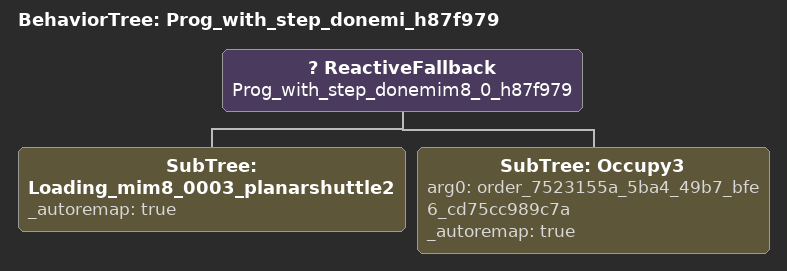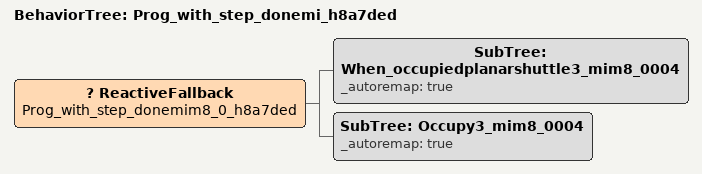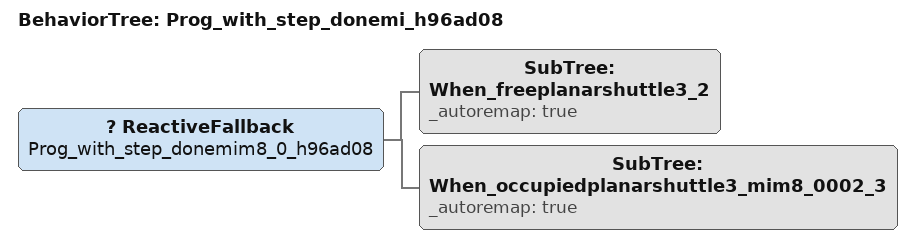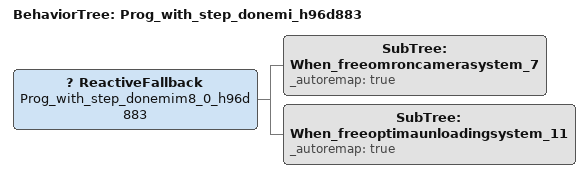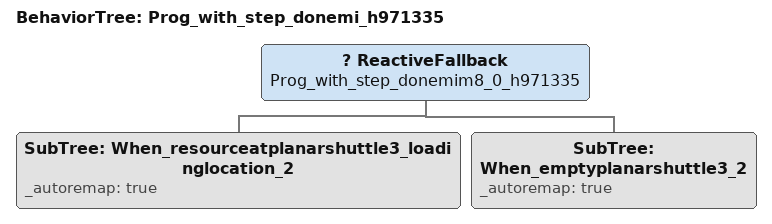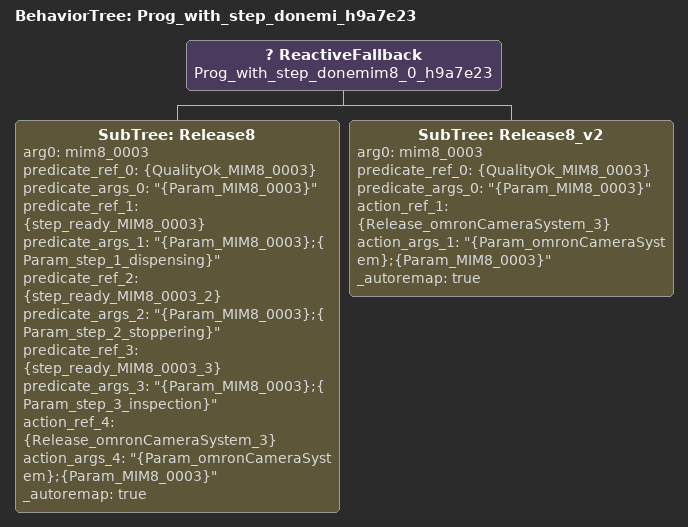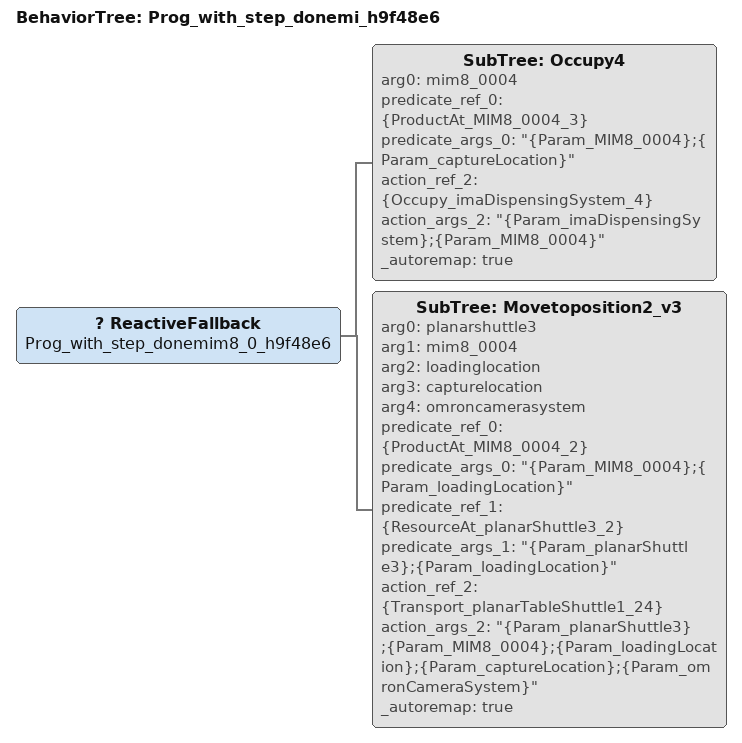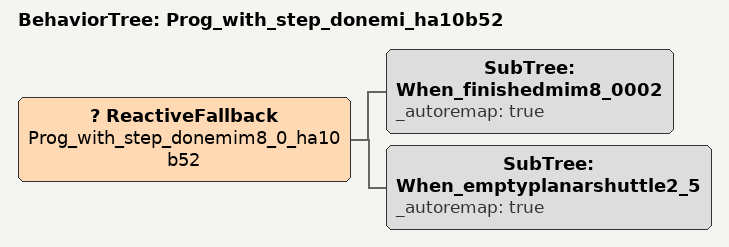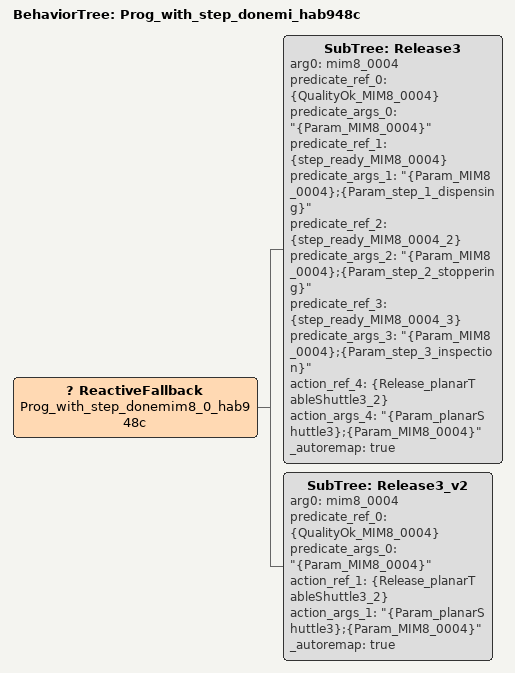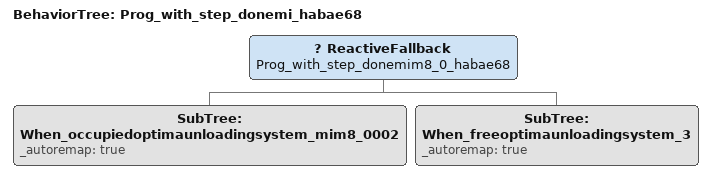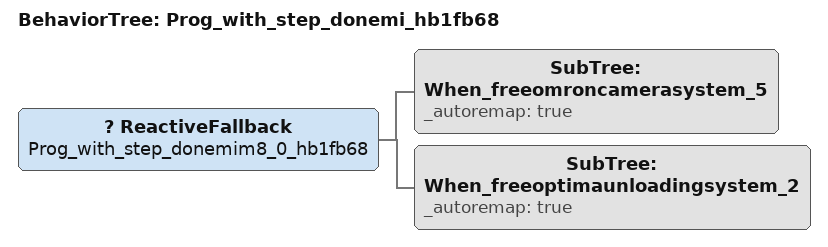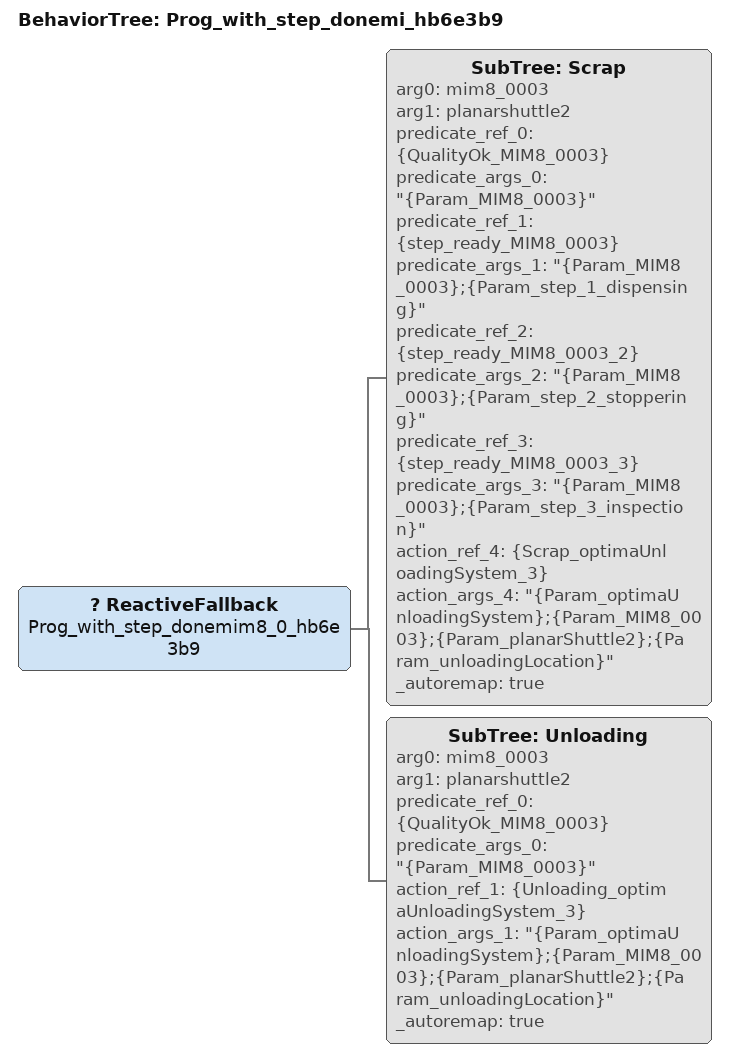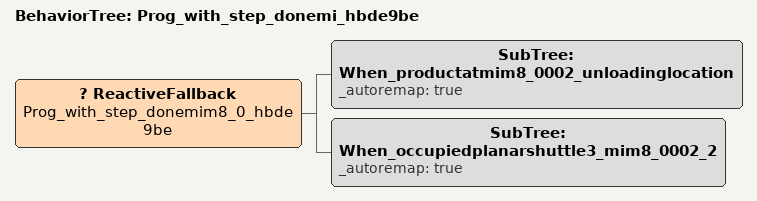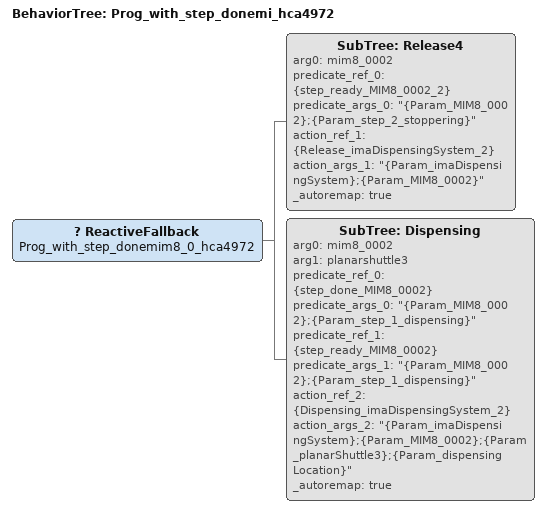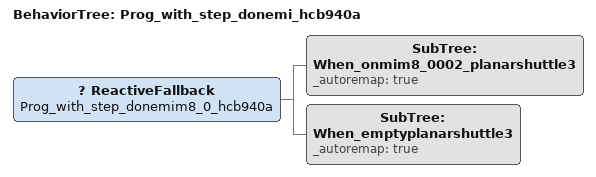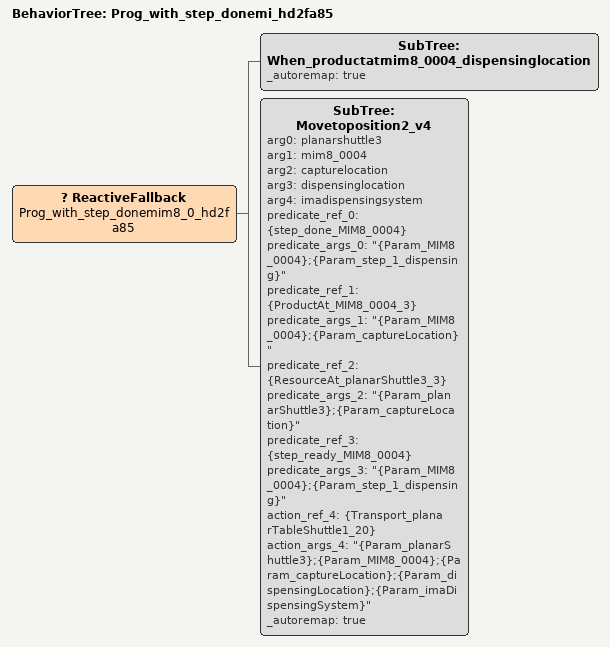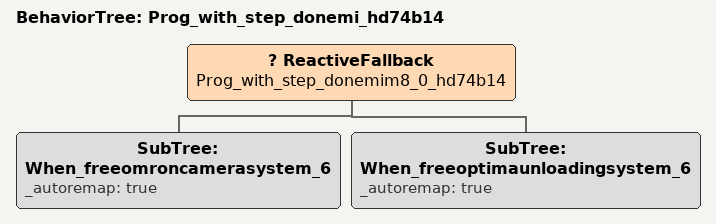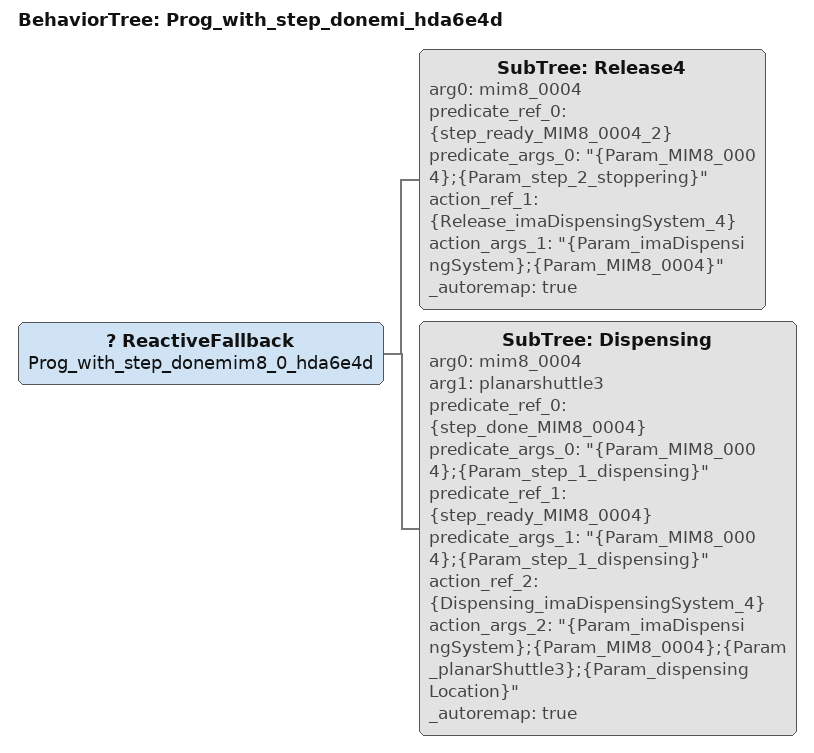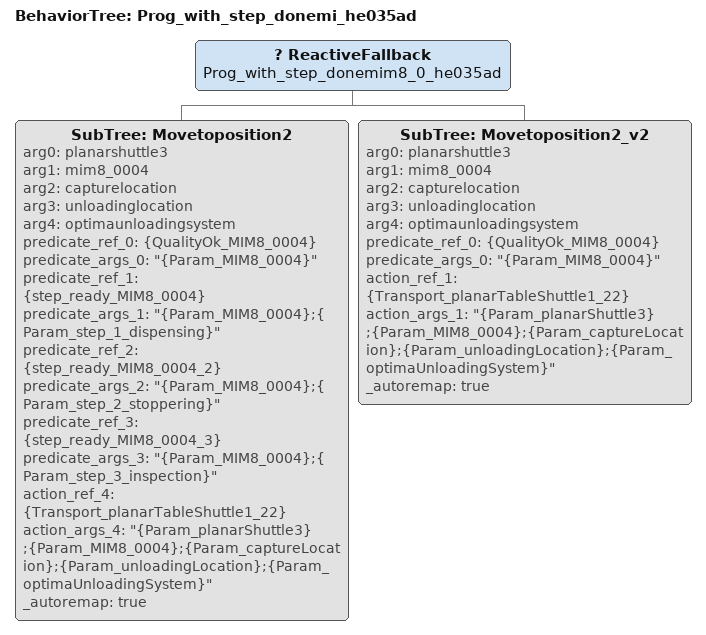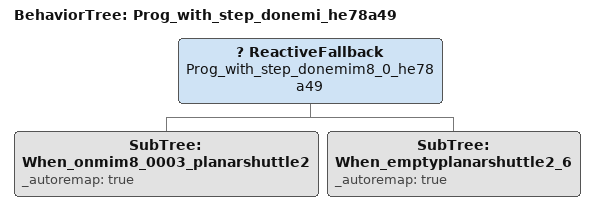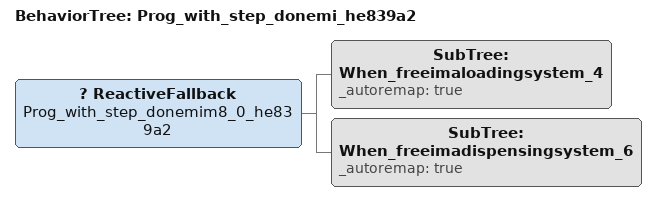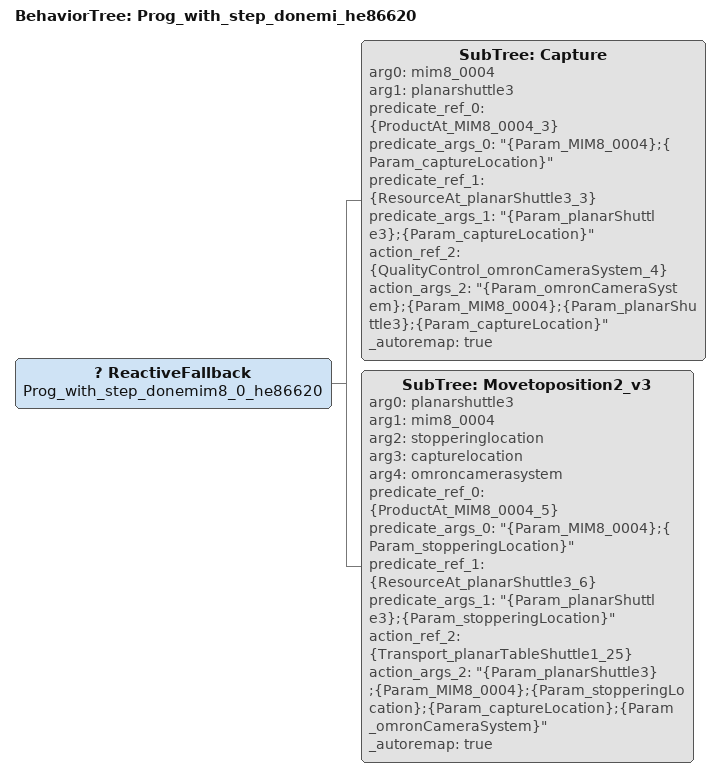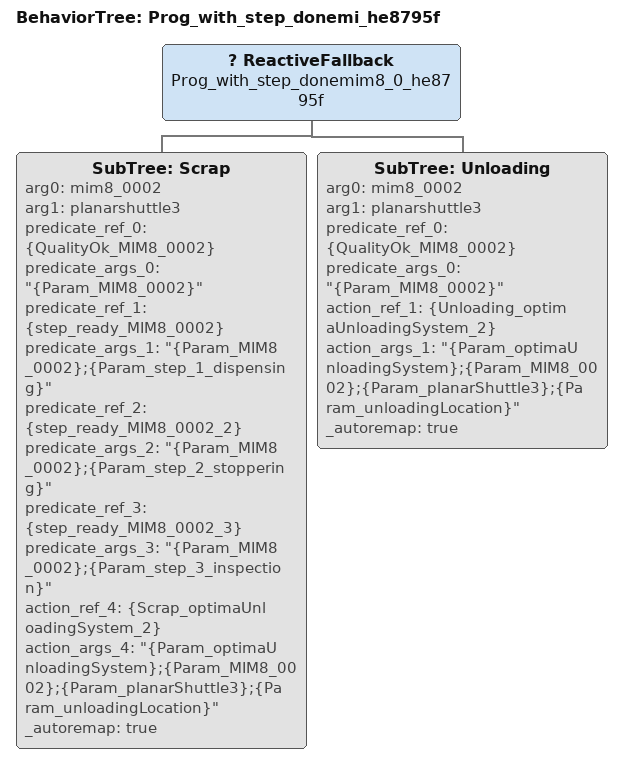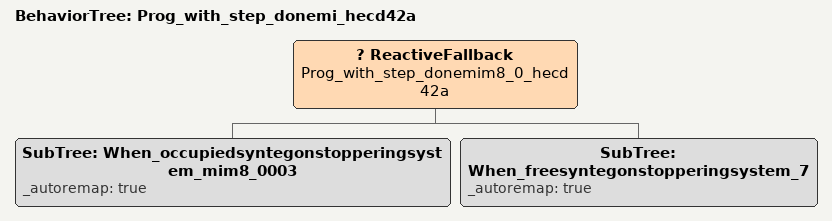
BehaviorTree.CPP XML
<BehaviorTree ID="Prog_with_step_donemi_h87f979">
  <ReactiveFallback name="Prog_with_step_donemim8_0_h87f979">
    <SubTree ID="Loading_mim8_0003_planarshuttle2" _autoremap="true"/>
    <SubTree ID="Occupy3" arg0="order_7523155a_5ba4_49b7_bfe6_cd75cc989c7a" _autoremap="true"/>
  </ReactiveFallback>
</BehaviorTree>

<BehaviorTree ID="Prog_with_step_donemi_h8a7ded">
  <ReactiveFallback name="Prog_with_step_donemim8_0_h8a7ded">
    <SubTree ID="When_occupiedplanarshuttle3_mim8_0004" _autoremap="true"/>
    <SubTree ID="Occupy3_mim8_0004" _autoremap="true"/>
  </ReactiveFallback>
</BehaviorTree>

<BehaviorTree ID="Prog_with_step_donemi_h96ad08">
  <ReactiveFallback name="Prog_with_step_donemim8_0_h96ad08">
    <SubTree ID="When_freeplanarshuttle3_2" _autoremap="true"/>
    <SubTree ID="When_occupiedplanarshuttle3_mim8_0002_3" _autoremap="true"/>
  </ReactiveFallback>
</BehaviorTree>

<BehaviorTree ID="Prog_with_step_donemi_h96d883">
  <ReactiveFallback name="Prog_with_step_donemim8_0_h96d883">
    <SubTree ID="When_freeomroncamerasystem_7" _autoremap="true"/>
    <SubTree ID="When_freeoptimaunloadingsystem_11" _autoremap="true"/>
  </ReactiveFallback>
</BehaviorTree>

<BehaviorTree ID="Prog_with_step_donemi_h971335">
  <ReactiveFallback name="Prog_with_step_donemim8_0_h971335">
    <SubTree ID="When_resourceatplanarshuttle3_loadinglocation_2" _autoremap="true"/>
    <SubTree ID="When_emptyplanarshuttle3_2" _autoremap="true"/>
  </ReactiveFallback>
</BehaviorTree>

<BehaviorTree ID="Prog_with_step_donemi_h9a7e23">
  <ReactiveFallback name="Prog_with_step_donemim8_0_h9a7e23">
    <SubTree ID="Release8" arg0="mim8_0003" predicate_ref_0="{QualityOk_MIM8_0003}" predicate_args_0="&quot;{Param_MIM8_0003}&quot;" predicate_ref_1="{step_ready_MIM8_0003}" predicate_args_1="&quot;{Param_MIM8_0003};{Param_step_1_dispensing}&quot;" predicate_ref_2="{step_ready_MIM8_0003_2}" predicate_args_2="&quot;{Param_MIM8_0003};{Param_step_2_stoppering}&quot;" predicate_ref_3="{step_ready_MIM8_0003_3}" predicate_args_3="&quot;{Param_MIM8_0003};{Param_step_3_inspection}&quot;" action_ref_4="{Release_omronCameraSystem_3}" action_args_4="&quot;{Param_omronCameraSystem};{Param_MIM8_0003}&quot;" _autoremap="true"/>
    <SubTree ID="Release8_v2" arg0="mim8_0003" predicate_ref_0="{QualityOk_MIM8_0003}" predicate_args_0="&quot;{Param_MIM8_0003}&quot;" action_ref_1="{Release_omronCameraSystem_3}" action_args_1="&quot;{Param_omronCameraSystem};{Param_MIM8_0003}&quot;" _autoremap="true"/>
  </ReactiveFallback>
</BehaviorTree>

<BehaviorTree ID="Prog_with_step_donemi_h9f48e6">
  <ReactiveFallback name="Prog_with_step_donemim8_0_h9f48e6">
    <SubTree ID="Occupy4" arg0="mim8_0004" predicate_ref_0="{ProductAt_MIM8_0004_3}" predicate_args_0="&quot;{Param_MIM8_0004};{Param_captureLocation}&quot;" action_ref_2="{Occupy_imaDispensingSystem_4}" action_args_2="&quot;{Param_imaDispensingSystem};{Param_MIM8_0004}&quot;" _autoremap="true"/>
    <SubTree ID="Movetoposition2_v3" arg0="planarshuttle3" arg1="mim8_0004" arg2="loadinglocation" arg3="capturelocation" arg4="omroncamerasystem" predicate_ref_0="{ProductAt_MIM8_0004_2}" predicate_args_0="&quot;{Param_MIM8_0004};{Param_loadingLocation}&quot;" predicate_ref_1="{ResourceAt_planarShuttle3_2}" predicate_args_1="&quot;{Param_planarShuttle3};{Param_loadingLocation}&quot;" action_ref_2="{Transport_planarTableShuttle1_24}" action_args_2="&quot;{Param_planarShuttle3};{Param_MIM8_0004};{Param_loadingLocation};{Param_captureLocation};{Param_omronCameraSystem}&quot;" _autoremap="true"/>
  </ReactiveFallback>
</BehaviorTree>

<BehaviorTree ID="Prog_with_step_donemi_ha10b52">
  <ReactiveFallback name="Prog_with_step_donemim8_0_ha10b52">
    <SubTree ID="When_finishedmim8_0002" _autoremap="true"/>
    <SubTree ID="When_emptyplanarshuttle2_5" _autoremap="true"/>
  </ReactiveFallback>
</BehaviorTree>

<BehaviorTree ID="Prog_with_step_donemi_hab948c">
  <ReactiveFallback name="Prog_with_step_donemim8_0_hab948c">
    <SubTree ID="Release3" arg0="mim8_0004" predicate_ref_0="{QualityOk_MIM8_0004}" predicate_args_0="&quot;{Param_MIM8_0004}&quot;" predicate_ref_1="{step_ready_MIM8_0004}" predicate_args_1="&quot;{Param_MIM8_0004};{Param_step_1_dispensing}&quot;" predicate_ref_2="{step_ready_MIM8_0004_2}" predicate_args_2="&quot;{Param_MIM8_0004};{Param_step_2_stoppering}&quot;" predicate_ref_3="{step_ready_MIM8_0004_3}" predicate_args_3="&quot;{Param_MIM8_0004};{Param_step_3_inspection}&quot;" action_ref_4="{Release_planarTableShuttle3_2}" action_args_4="&quot;{Param_planarShuttle3};{Param_MIM8_0004}&quot;" _autoremap="true"/>
    <SubTree ID="Release3_v2" arg0="mim8_0004" predicate_ref_0="{QualityOk_MIM8_0004}" predicate_args_0="&quot;{Param_MIM8_0004}&quot;" action_ref_1="{Release_planarTableShuttle3_2}" action_args_1="&quot;{Param_planarShuttle3};{Param_MIM8_0004}&quot;" _autoremap="true"/>
  </ReactiveFallback>
</BehaviorTree>

<BehaviorTree ID="Prog_with_step_donemi_habae68">
  <ReactiveFallback name="Prog_with_step_donemim8_0_habae68">
    <SubTree ID="When_occupiedoptimaunloadingsystem_mim8_0002" _autoremap="true"/>
    <SubTree ID="When_freeoptimaunloadingsystem_3" _autoremap="true"/>
  </ReactiveFallback>
</BehaviorTree>

<BehaviorTree ID="Prog_with_step_donemi_hb1fb68">
  <ReactiveFallback name="Prog_with_step_donemim8_0_hb1fb68">
    <SubTree ID="When_freeomroncamerasystem_5" _autoremap="true"/>
    <SubTree ID="When_freeoptimaunloadingsystem_2" _autoremap="true"/>
  </ReactiveFallback>
</BehaviorTree>

<BehaviorTree ID="Prog_with_step_donemi_hb6e3b9">
  <ReactiveFallback name="Prog_with_step_donemim8_0_hb6e3b9">
    <SubTree ID="Scrap" arg0="mim8_0003" arg1="planarshuttle2" predicate_ref_0="{QualityOk_MIM8_0003}" predicate_args_0="&quot;{Param_MIM8_0003}&quot;" predicate_ref_1="{step_ready_MIM8_0003}" predicate_args_1="&quot;{Param_MIM8_0003};{Param_step_1_dispensing}&quot;" predicate_ref_2="{step_ready_MIM8_0003_2}" predicate_args_2="&quot;{Param_MIM8_0003};{Param_step_2_stoppering}&quot;" predicate_ref_3="{step_ready_MIM8_0003_3}" predicate_args_3="&quot;{Param_MIM8_0003};{Param_step_3_inspection}&quot;" action_ref_4="{Scrap_optimaUnloadingSystem_3}" action_args_4="&quot;{Param_optimaUnloadingSystem};{Param_MIM8_0003};{Param_planarShuttle2};{Param_unloadingLocation}&quot;" _autoremap="true"/>
    <SubTree ID="Unloading" arg0="mim8_0003" arg1="planarshuttle2" predicate_ref_0="{QualityOk_MIM8_0003}" predicate_args_0="&quot;{Param_MIM8_0003}&quot;" action_ref_1="{Unloading_optimaUnloadingSystem_3}" action_args_1="&quot;{Param_optimaUnloadingSystem};{Param_MIM8_0003};{Param_planarShuttle2};{Param_unloadingLocation}&quot;" _autoremap="true"/>
  </ReactiveFallback>
</BehaviorTree>

<BehaviorTree ID="Prog_with_step_donemi_hbde9be">
  <ReactiveFallback name="Prog_with_step_donemim8_0_hbde9be">
    <SubTree ID="When_productatmim8_0002_unloadinglocation" _autoremap="true"/>
    <SubTree ID="When_occupiedplanarshuttle3_mim8_0002_2" _autoremap="true"/>
  </ReactiveFallback>
</BehaviorTree>

<BehaviorTree ID="Prog_with_step_donemi_hca4972">
  <ReactiveFallback name="Prog_with_step_donemim8_0_hca4972">
    <SubTree ID="Release4" arg0="mim8_0002" predicate_ref_0="{step_ready_MIM8_0002_2}" predicate_args_0="&quot;{Param_MIM8_0002};{Param_step_2_stoppering}&quot;" action_ref_1="{Release_imaDispensingSystem_2}" action_args_1="&quot;{Param_imaDispensingSystem};{Param_MIM8_0002}&quot;" _autoremap="true"/>
    <SubTree ID="Dispensing" arg0="mim8_0002" arg1="planarshuttle3" predicate_ref_0="{step_done_MIM8_0002}" predicate_args_0="&quot;{Param_MIM8_0002};{Param_step_1_dispensing}&quot;" predicate_ref_1="{step_ready_MIM8_0002}" predicate_args_1="&quot;{Param_MIM8_0002};{Param_step_1_dispensing}&quot;" action_ref_2="{Dispensing_imaDispensingSystem_2}" action_args_2="&quot;{Param_imaDispensingSystem};{Param_MIM8_0002};{Param_planarShuttle3};{Param_dispensingLocation}&quot;" _autoremap="true"/>
  </ReactiveFallback>
</BehaviorTree>

<BehaviorTree ID="Prog_with_step_donemi_hcb940a">
  <ReactiveFallback name="Prog_with_step_donemim8_0_hcb940a">
    <SubTree ID="When_onmim8_0002_planarshuttle3" _autoremap="true"/>
    <SubTree ID="When_emptyplanarshuttle3" _autoremap="true"/>
  </ReactiveFallback>
</BehaviorTree>

<BehaviorTree ID="Prog_with_step_donemi_hd2fa85">
  <ReactiveFallback name="Prog_with_step_donemim8_0_hd2fa85">
    <SubTree ID="When_productatmim8_0004_dispensinglocation" _autoremap="true"/>
    <SubTree ID="Movetoposition2_v4" arg0="planarshuttle3" arg1="mim8_0004" arg2="capturelocation" arg3="dispensinglocation" arg4="imadispensingsystem" predicate_ref_0="{step_done_MIM8_0004}" predicate_args_0="&quot;{Param_MIM8_0004};{Param_step_1_dispensing}&quot;" predicate_ref_1="{ProductAt_MIM8_0004_3}" predicate_args_1="&quot;{Param_MIM8_0004};{Param_captureLocation}&quot;" predicate_ref_2="{ResourceAt_planarShuttle3_3}" predicate_args_2="&quot;{Param_planarShuttle3};{Param_captureLocation}&quot;" predicate_ref_3="{step_ready_MIM8_0004}" predicate_args_3="&quot;{Param_MIM8_0004};{Param_step_1_dispensing}&quot;" action_ref_4="{Transport_planarTableShuttle1_20}" action_args_4="&quot;{Param_planarShuttle3};{Param_MIM8_0004};{Param_captureLocation};{Param_dispensingLocation};{Param_imaDispensingSystem}&quot;" _autoremap="true"/>
  </ReactiveFallback>
</BehaviorTree>

<BehaviorTree ID="Prog_with_step_donemi_hd74b14">
  <ReactiveFallback name="Prog_with_step_donemim8_0_hd74b14">
    <SubTree ID="When_freeomroncamerasystem_6" _autoremap="true"/>
    <SubTree ID="When_freeoptimaunloadingsystem_6" _autoremap="true"/>
  </ReactiveFallback>
</BehaviorTree>

<BehaviorTree ID="Prog_with_step_donemi_hda6e4d">
  <ReactiveFallback name="Prog_with_step_donemim8_0_hda6e4d">
    <SubTree ID="Release4" arg0="mim8_0004" predicate_ref_0="{step_ready_MIM8_0004_2}" predicate_args_0="&quot;{Param_MIM8_0004};{Param_step_2_stoppering}&quot;" action_ref_1="{Release_imaDispensingSystem_4}" action_args_1="&quot;{Param_imaDispensingSystem};{Param_MIM8_0004}&quot;" _autoremap="true"/>
    <SubTree ID="Dispensing" arg0="mim8_0004" arg1="planarshuttle3" predicate_ref_0="{step_done_MIM8_0004}" predicate_args_0="&quot;{Param_MIM8_0004};{Param_step_1_dispensing}&quot;" predicate_ref_1="{step_ready_MIM8_0004}" predicate_args_1="&quot;{Param_MIM8_0004};{Param_step_1_dispensing}&quot;" action_ref_2="{Dispensing_imaDispensingSystem_4}" action_args_2="&quot;{Param_imaDispensingSystem};{Param_MIM8_0004};{Param_planarShuttle3};{Param_dispensingLocation}&quot;" _autoremap="true"/>
  </ReactiveFallback>
</BehaviorTree>

<BehaviorTree ID="Prog_with_step_donemi_he035ad">
  <ReactiveFallback name="Prog_with_step_donemim8_0_he035ad">
    <SubTree ID="Movetoposition2" arg0="planarshuttle3" arg1="mim8_0004" arg2="capturelocation" arg3="unloadinglocation" arg4="optimaunloadingsystem" predicate_ref_0="{QualityOk_MIM8_0004}" predicate_args_0="&quot;{Param_MIM8_0004}&quot;" predicate_ref_1="{step_ready_MIM8_0004}" predicate_args_1="&quot;{Param_MIM8_0004};{Param_step_1_dispensing}&quot;" predicate_ref_2="{step_ready_MIM8_0004_2}" predicate_args_2="&quot;{Param_MIM8_0004};{Param_step_2_stoppering}&quot;" predicate_ref_3="{step_ready_MIM8_0004_3}" predicate_args_3="&quot;{Param_MIM8_0004};{Param_step_3_inspection}&quot;" action_ref_4="{Transport_planarTableShuttle1_22}" action_args_4="&quot;{Param_planarShuttle3};{Param_MIM8_0004};{Param_captureLocation};{Param_unloadingLocation};{Param_optimaUnloadingSystem}&quot;" _autoremap="true"/>
    <SubTree ID="Movetoposition2_v2" arg0="planarshuttle3" arg1="mim8_0004" arg2="capturelocation" arg3="unloadinglocation" arg4="optimaunloadingsystem" predicate_ref_0="{QualityOk_MIM8_0004}" predicate_args_0="&quot;{Param_MIM8_0004}&quot;" action_ref_1="{Transport_planarTableShuttle1_22}" action_args_1="&quot;{Param_planarShuttle3};{Param_MIM8_0004};{Param_captureLocation};{Param_unloadingLocation};{Param_optimaUnloadingSystem}&quot;" _autoremap="true"/>
  </ReactiveFallback>
</BehaviorTree>

<BehaviorTree ID="Prog_with_step_donemi_he78a49">
  <ReactiveFallback name="Prog_with_step_donemim8_0_he78a49">
    <SubTree ID="When_onmim8_0003_planarshuttle2" _autoremap="true"/>
    <SubTree ID="When_emptyplanarshuttle2_6" _autoremap="true"/>
  </ReactiveFallback>
</BehaviorTree>

<BehaviorTree ID="Prog_with_step_donemi_he839a2">
  <ReactiveFallback name="Prog_with_step_donemim8_0_he839a2">
    <SubTree ID="When_freeimaloadingsystem_4" _autoremap="true"/>
    <SubTree ID="When_freeimadispensingsystem_6" _autoremap="true"/>
  </ReactiveFallback>
</BehaviorTree>

<BehaviorTree ID="Prog_with_step_donemi_he86620">
  <ReactiveFallback name="Prog_with_step_donemim8_0_he86620">
    <SubTree ID="Capture" arg0="mim8_0004" arg1="planarshuttle3" predicate_ref_0="{ProductAt_MIM8_0004_3}" predicate_args_0="&quot;{Param_MIM8_0004};{Param_captureLocation}&quot;" predicate_ref_1="{ResourceAt_planarShuttle3_3}" predicate_args_1="&quot;{Param_planarShuttle3};{Param_captureLocation}&quot;" action_ref_2="{QualityControl_omronCameraSystem_4}" action_args_2="&quot;{Param_omronCameraSystem};{Param_MIM8_0004};{Param_planarShuttle3};{Param_captureLocation}&quot;" _autoremap="true"/>
    <SubTree ID="Movetoposition2_v3" arg0="planarshuttle3" arg1="mim8_0004" arg2="stopperinglocation" arg3="capturelocation" arg4="omroncamerasystem" predicate_ref_0="{ProductAt_MIM8_0004_5}" predicate_args_0="&quot;{Param_MIM8_0004};{Param_stopperingLocation}&quot;" predicate_ref_1="{ResourceAt_planarShuttle3_6}" predicate_args_1="&quot;{Param_planarShuttle3};{Param_stopperingLocation}&quot;" action_ref_2="{Transport_planarTableShuttle1_25}" action_args_2="&quot;{Param_planarShuttle3};{Param_MIM8_0004};{Param_stopperingLocation};{Param_captureLocation};{Param_omronCameraSystem}&quot;" _autoremap="true"/>
  </ReactiveFallback>
</BehaviorTree>

<BehaviorTree ID="Prog_with_step_donemi_he8795f">
  <ReactiveFallback name="Prog_with_step_donemim8_0_he8795f">
    <SubTree ID="Scrap" arg0="mim8_0002" arg1="planarshuttle3" predicate_ref_0="{QualityOk_MIM8_0002}" predicate_args_0="&quot;{Param_MIM8_0002}&quot;" predicate_ref_1="{step_ready_MIM8_0002}" predicate_args_1="&quot;{Param_MIM8_0002};{Param_step_1_dispensing}&quot;" predicate_ref_2="{step_ready_MIM8_0002_2}" predicate_args_2="&quot;{Param_MIM8_0002};{Param_step_2_stoppering}&quot;" predicate_ref_3="{step_ready_MIM8_0002_3}" predicate_args_3="&quot;{Param_MIM8_0002};{Param_step_3_inspection}&quot;" action_ref_4="{Scrap_optimaUnloadingSystem_2}" action_args_4="&quot;{Param_optimaUnloadingSystem};{Param_MIM8_0002};{Param_planarShuttle3};{Param_unloadingLocation}&quot;" _autoremap="true"/>
    <SubTree ID="Unloading" arg0="mim8_0002" arg1="planarshuttle3" predicate_ref_0="{QualityOk_MIM8_0002}" predicate_args_0="&quot;{Param_MIM8_0002}&quot;" action_ref_1="{Unloading_optimaUnloadingSystem_2}" action_args_1="&quot;{Param_optimaUnloadingSystem};{Param_MIM8_0002};{Param_planarShuttle3};{Param_unloadingLocation}&quot;" _autoremap="true"/>
  </ReactiveFallback>
</BehaviorTree>

<BehaviorTree ID="Prog_with_step_donemi_hecd42a">
  <ReactiveFallback name="Prog_with_step_donemim8_0_hecd42a">
    <SubTree ID="When_occupiedsyntegonstopperingsystem_mim8_0003" _autoremap="true"/>
    <SubTree ID="When_freesyntegonstopperingsystem_7" _autoremap="true"/>
  </ReactiveFallback>
</BehaviorTree>
